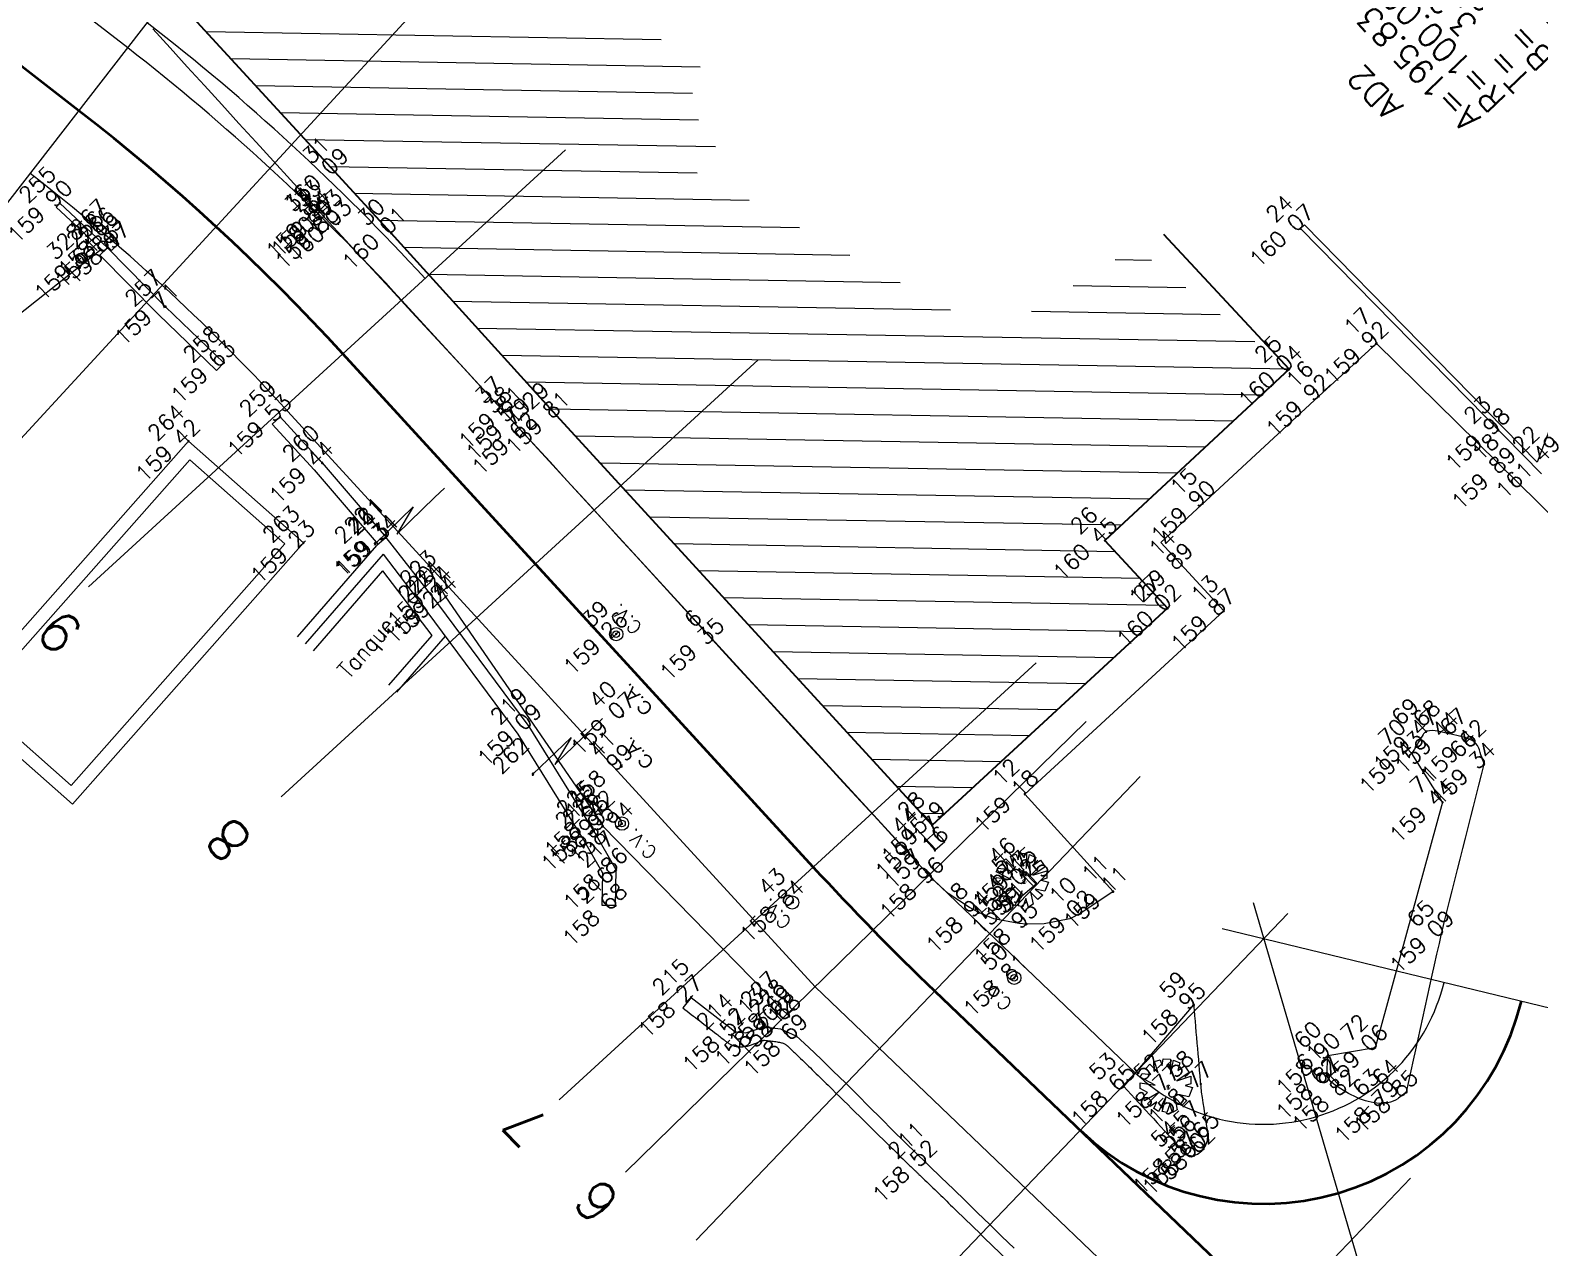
# Model space of a CAD drawing. Header units: millimetres. Extents: x -16 to 1007, y 828 to 1356.
# Drawn here: x 802 to 858.9, y 1112.5 to 1158.4 of the extents above; entities that cross this region are included whole.
import ezdxf
from ezdxf.enums import TextEntityAlignment as Align

# ---------------------------------------------------------------- set-up
doc = ezdxf.new("R2010")
doc.units = ezdxf.units.MM
doc.header["$LTSCALE"] = 4
for name, pattern in [('CONTINUOUS1', [0, 0, 0]), ('DGN2', [8.182077, 4.091038, -4.091038]), ('DGN4', [16.364154, 8.182077, -4.091038, 0, -4.091038])]:
    doc.linetypes.add(name, pattern=pattern)
doc.layers.get('0').update_dxf_attribs({"linetype": 'CONTINUOUS1', "lineweight": 0})
for name, color, linetype, lineweight in [('10', 7, 'CONTINUOUS1', 0), ('11', 7, 'CONTINUOUS1', 0), ('12', 7, 'CONTINUOUS1', 0), ('13', 7, 'CONTINUOUS1', 0), ('17', 7, 'CONTINUOUS1', 0), ('2', 7, 'CONTINUOUS1', 0), ('Level 1', 7, 'Continuous', 0)]:
    doc.layers.add(name, color=color, linetype=linetype, lineweight=lineweight)
for name, color, linetype, lineweight, true_color in [('16', 3, 'CONTINUOUS1', 0, 0x00ff00), ('18', 4, 'CONTINUOUS1', 0, 0x00ffff), ('20', 4, 'CONTINUOUS1', 0, 0x00ffff), ('51', 1, 'CONTINUOUS1', 0, 0xff0000), ('53', 3, 'CONTINUOUS1', 0, 0x00ff00), ('54', 4, 'CONTINUOUS1', 0, 0x00ffff), ('6', 2, 'CONTINUOUS1', 0, 0xffff00), ('9', 1, 'CONTINUOUS1', 0, 0xff0000)]:
    doc.layers.add(name, color=color, linetype=linetype, lineweight=lineweight, true_color=true_color)
doc.styles.get("Standard").update_dxf_attribs({"font": 'txt_____.ttf'})

# ---------------------------------------------------------------- blocks, each defined once
blk = doc.blocks.new('anonymous2')
at = {"layer": 'Level 1', "color": 7}
for s, p in [('D=  6.54', (2.9, 2.395)), ('B=  0.05', (2.053, 1.545)), ('T=  3.27', (1.222, 0.678)), ('R=100.00', (0.139, 0.088)), ('A=195.83', (-0.802, -0.681)), ('AD2 ', (-2.66, -1.348))]:
    blk.add_text(s, height=0.9, rotation=134, dxfattribs=at).set_placement(p, align=Align.CENTER)
blk = doc.blocks.new('DGN_COMPLEXCHAIN')
at = {"layer": '10', "color": 7, "linetype": 'CONTINUOUS1'}
for points, knots in [([(826.612, 1121.514), (827.037, 1121.183), (827.568, 1120.769), (828.112, 1120.345), (828.238, 1120.247), (828.261, 1120.229), (828.272, 1120.22), (828.277, 1120.217), (828.278, 1120.216), (828.279, 1120.215), (828.279, 1120.215), (828.28, 1120.215), (828.28, 1120.215), (828.28, 1120.215), (828.28, 1120.215), (828.284, 1120.211), (828.288, 1120.208), (828.324, 1120.181), (828.359, 1120.159), (828.43, 1120.12), (828.467, 1120.104), (828.541, 1120.077), (828.579, 1120.066), (828.653, 1120.05), (828.689, 1120.045), (828.76, 1120.04), (828.794, 1120.039), (828.859, 1120.041), (828.891, 1120.044), (828.951, 1120.052), (828.98, 1120.056), (829.035, 1120.068), (829.061, 1120.074), (829.112, 1120.088), (829.136, 1120.095), (829.183, 1120.11), (829.205, 1120.118), (829.271, 1120.142), (829.311, 1120.158), (829.388, 1120.189), (829.423, 1120.204), (829.489, 1120.231), (829.52, 1120.243), (829.575, 1120.264), (829.6, 1120.272), (829.631, 1120.281), (829.641, 1120.284), (829.658, 1120.288), (829.665, 1120.289), (829.677, 1120.291), (829.682, 1120.292), (829.689, 1120.293), (829.692, 1120.293), (829.693, 1120.293)], [0, 0, 0, 0, 0.5, 0.625, 0.640625, 0.648437, 0.652344, 0.65332, 0.653809, 0.654053, 0.654175, 0.654236, 0.654236, 0.654266, 0.654266, 0.654297, 0.65625, 0.65625, 0.671875, 0.671875, 0.6875, 0.6875, 0.703125, 0.703125, 0.71875, 0.71875, 0.734375, 0.734375, 0.75, 0.75, 0.765625, 0.765625, 0.78125, 0.78125, 0.796875, 0.796875, 0.8125, 0.8125, 0.84375, 0.84375, 0.875, 0.875, 0.90625, 0.90625, 0.9375, 0.9375, 0.953125, 0.953125, 0.96875, 0.96875, 0.984375, 0.984375, 1, 1, 1, 1]), ([(826.612, 1121.514), (827.037, 1121.183), (827.568, 1120.769), (828.112, 1120.345), (828.238, 1120.247), (828.261, 1120.229), (828.272, 1120.22), (828.277, 1120.217), (828.278, 1120.216), (828.279, 1120.215), (828.279, 1120.215), (828.28, 1120.215), (828.28, 1120.215), (828.28, 1120.215), (828.28, 1120.215), (828.284, 1120.211), (828.288, 1120.208), (828.324, 1120.181), (828.359, 1120.159), (828.43, 1120.12), (828.467, 1120.104), (828.541, 1120.077), (828.579, 1120.066), (828.653, 1120.05), (828.689, 1120.045), (828.76, 1120.04), (828.794, 1120.039), (828.859, 1120.041), (828.891, 1120.044), (828.951, 1120.052), (828.98, 1120.056), (829.035, 1120.068), (829.061, 1120.074), (829.112, 1120.088), (829.136, 1120.095), (829.183, 1120.11), (829.205, 1120.118), (829.271, 1120.142), (829.311, 1120.158), (829.388, 1120.189), (829.423, 1120.204), (829.489, 1120.231), (829.52, 1120.243), (829.575, 1120.264), (829.6, 1120.272), (829.631, 1120.281), (829.641, 1120.284), (829.658, 1120.288), (829.665, 1120.289), (829.677, 1120.291), (829.682, 1120.292), (829.689, 1120.293), (829.692, 1120.293), (829.693, 1120.293)], [0, 0, 0, 0, 0.5, 0.625, 0.640625, 0.648437, 0.652344, 0.65332, 0.653809, 0.654053, 0.654175, 0.654236, 0.654236, 0.654266, 0.654266, 0.654297, 0.65625, 0.65625, 0.671875, 0.671875, 0.6875, 0.6875, 0.703125, 0.703125, 0.71875, 0.71875, 0.734375, 0.734375, 0.75, 0.75, 0.765625, 0.765625, 0.78125, 0.78125, 0.796875, 0.796875, 0.8125, 0.8125, 0.84375, 0.84375, 0.875, 0.875, 0.90625, 0.90625, 0.9375, 0.9375, 0.953125, 0.953125, 0.96875, 0.96875, 0.984375, 0.984375, 1, 1, 1, 1]), ([(829.693, 1120.293), (829.771, 1120.282), (829.845, 1120.273), (829.988, 1120.256), (830.055, 1120.248), (830.18, 1120.229), (830.238, 1120.218), (830.313, 1120.2), (830.337, 1120.193), (830.38, 1120.18), (830.4, 1120.173), (830.436, 1120.158), (830.452, 1120.151), (830.48, 1120.136), (830.492, 1120.129), (830.514, 1120.114), (830.524, 1120.106), (830.534, 1120.097), (830.535, 1120.096), (830.537, 1120.095), (830.538, 1120.094), (830.538, 1120.093), (830.539, 1120.093), (830.539, 1120.093), (830.539, 1120.092), (830.54, 1120.092), (830.546, 1120.086), (830.566, 1120.067), (830.684, 1119.954), (830.797, 1119.846), (831.295, 1119.367), (831.691, 1118.98), (832.878, 1117.814), (833.665, 1117.03), (834.66, 1116.056), (834.86, 1115.862), (835.16, 1115.571), (835.261, 1115.474), (835.374, 1115.365), (835.386, 1115.353), (835.411, 1115.329), (835.424, 1115.317), (835.461, 1115.281), (835.536, 1115.209), (835.611, 1115.137), (836.06, 1114.704), (836.459, 1114.318), (837.653, 1113.157), (838.449, 1112.381), (840.048, 1110.833), (840.852, 1110.063), (841.87, 1109.11), (842.074, 1108.92), (842.304, 1108.708), (842.33, 1108.684), (842.368, 1108.648), (842.381, 1108.637), (842.407, 1108.613), (842.471, 1108.554), (842.636, 1108.401), (843.198, 1107.884), (845.343, 1105.907), (847.385, 1104.024), (848.761, 1102.756)], [0, 0, 0, 0, 0.007813, 0.007813, 0.015625, 0.015625, 0.023438, 0.023438, 0.027344, 0.027344, 0.03125, 0.03125, 0.035156, 0.035156, 0.039063, 0.039063, 0.042969, 0.042969, 0.043457, 0.043457, 0.043701, 0.043823, 0.043854, 0.043854, 0.043884, 0.043884, 0.043945, 0.044922, 0.046875, 0.0625, 0.0625, 0.125, 0.125, 0.25, 0.25, 0.28125, 0.28125, 0.296875, 0.296875, 0.298828, 0.298828, 0.300781, 0.300781, 0.304688, 0.3125, 0.3125, 0.375, 0.375, 0.5, 0.5, 0.625, 0.625, 0.65625, 0.65625, 0.660156, 0.660156, 0.662109, 0.662109, 0.664063, 0.671875, 0.6875, 0.75, 1, 1, 1, 1]), ([(829.693, 1120.293), (829.771, 1120.282), (829.845, 1120.273), (829.988, 1120.256), (830.055, 1120.248), (830.18, 1120.229), (830.238, 1120.218), (830.313, 1120.2), (830.337, 1120.193), (830.38, 1120.18), (830.4, 1120.173), (830.436, 1120.158), (830.452, 1120.151), (830.48, 1120.136), (830.492, 1120.129), (830.514, 1120.114), (830.524, 1120.106), (830.534, 1120.097), (830.535, 1120.096), (830.537, 1120.095), (830.538, 1120.094), (830.538, 1120.093), (830.539, 1120.093), (830.539, 1120.093), (830.539, 1120.092), (830.54, 1120.092), (830.546, 1120.086), (830.566, 1120.067), (830.684, 1119.954), (830.797, 1119.846), (831.295, 1119.367), (831.691, 1118.98), (832.878, 1117.814), (833.665, 1117.03), (834.66, 1116.056), (834.86, 1115.862), (835.16, 1115.571), (835.261, 1115.474), (835.374, 1115.365), (835.386, 1115.353), (835.411, 1115.329), (835.424, 1115.317), (835.461, 1115.281), (835.536, 1115.209), (835.611, 1115.137), (836.06, 1114.704), (836.459, 1114.318), (837.653, 1113.157), (838.449, 1112.381), (840.048, 1110.833), (840.852, 1110.063), (841.87, 1109.11), (842.074, 1108.92), (842.304, 1108.708), (842.33, 1108.684), (842.368, 1108.648), (842.381, 1108.637), (842.407, 1108.613), (842.471, 1108.554), (842.636, 1108.401), (843.198, 1107.884), (845.343, 1105.907), (847.385, 1104.024), (848.761, 1102.756)], [0, 0, 0, 0, 0.007813, 0.007813, 0.015625, 0.015625, 0.023438, 0.023438, 0.027344, 0.027344, 0.03125, 0.03125, 0.035156, 0.035156, 0.039063, 0.039063, 0.042969, 0.042969, 0.043457, 0.043457, 0.043701, 0.043823, 0.043854, 0.043854, 0.043884, 0.043884, 0.043945, 0.044922, 0.046875, 0.0625, 0.0625, 0.125, 0.125, 0.25, 0.25, 0.28125, 0.28125, 0.296875, 0.296875, 0.298828, 0.298828, 0.300781, 0.300781, 0.304688, 0.3125, 0.3125, 0.375, 0.375, 0.5, 0.5, 0.625, 0.625, 0.65625, 0.65625, 0.660156, 0.660156, 0.662109, 0.662109, 0.664063, 0.671875, 0.6875, 0.75, 1, 1, 1, 1])]:
    blk.add_open_spline(points, degree=3, knots=knots, dxfattribs=at)
blk = doc.blocks.new('anonymous')
at = {"layer": '10', "color": 7, "linetype": 'CONTINUOUS1'}
for p, q in [((38.735, -41.25), (38.997, -41.002)), ((39.011, -41.542), (38.735, -41.25)), ((39.274, -41.295), (39.011, -41.542)), ((80.95, -55.132), (78.575, -52.545)), ((46.33, -56.369), (49.268, -52.992)), ((46.632, -56.631), (49.247, -53.624)), ((73.449, -62.037), (80.95, -55.132)), ((49.472, -57.937), (51.107, -56.058)), ((49.774, -58.199), (51.612, -56.087)), ((89.197, -62.345), (88.045, -60.504)), ((76.779, -65.718), (73.449, -62.037)), ((77.181, -73.063), (79.828, -69.988)), ((86.657, -71.604), (84.872, -71.91))]:
    blk.add_line(p, q, dxfattribs=at)
for points in [[(76.779, -65.718), (75.978, -66.253), (75.558, -66.533), (75.15, -66.74), (74.184, -66.929), (73.512, -66.94), (73.22, -66.925), (72.282, -66.742), (71.713, -66.506), (71.363, -66.319), (70.556, -65.79), (69.967, -65.25), (69.865, -65.139), (69.212, -64.431), (68.559, -63.722), (67.906, -63.013), (67.254, -62.305), (66.601, -61.596), (65.95, -60.887), (65.298, -60.177), (64.647, -59.468), (63.996, -58.758), (63.345, -58.048), (62.695, -57.338), (62.045, -56.627), (61.679, -56.227), (61.395, -55.916), (60.746, -55.204), (60.097, -54.492), (59.448, -53.781), (58.799, -53.069), (58.15, -52.357), (57.5, -51.646), (56.851, -50.934), (56.201, -50.223), (55.551, -49.512), (54.901, -48.801), (54.601, -48.474), (54.25, -48.091), (53.598, -47.382), (52.945, -46.674), (52.291, -45.967), (51.637, -45.26), (50.982, -44.553), (50.328, -43.846), (49.674, -43.139), (49.02, -42.431), (48.368, -41.723), (47.716, -41.013), (47.066, -40.302), (47.02, -40.251), (46.417, -39.59), (45.768, -38.878), (45.12, -38.167), (44.471, -37.455), (43.822, -36.743), (43.173, -36.031), (42.524, -35.319), (41.875, -34.607), (41.226, -33.895), (40.577, -33.184)], [(45.079, -48.085), (46.66, -49.815), (49.07, -52.624)], [(51.107, -56.058), (49.247, -53.624)], [(90.768, -60.913), (90.738, -60.823), (90.708, -60.734), (90.677, -60.644), (90.647, -60.554), (90.617, -60.465), (90.586, -60.375), (90.564, -60.308), (90.556, -60.286), (90.514, -60.205), (90.46, -60.134), (90.393, -60.073), (90.317, -60.021), (90.231, -59.975), (90.139, -59.937), (90.042, -59.904), (89.941, -59.875), (89.837, -59.85), (89.733, -59.827), (89.63, -59.805), (89.53, -59.785), (89.434, -59.763), (89.385, -59.751), (89.341, -59.74), (89.241, -59.714), (89.135, -59.688), (89.026, -59.665), (88.916, -59.648), (88.81, -59.641), (88.709, -59.647), (88.619, -59.668), (88.541, -59.709), (88.479, -59.772), (88.466, -59.791), (88.43, -59.853), (88.382, -59.934), (88.334, -60.016), (88.286, -60.097), (88.238, -60.178), (88.189, -60.26), (88.141, -60.341), (88.093, -60.423), (88.045, -60.504), (88.045, -60.504), (88.045, -60.504)], [(87.841, -73.281), (87.929, -72.88), (88.017, -72.48), (88.104, -72.079), (88.191, -71.678), (88.278, -71.277), (88.365, -70.876), (88.452, -70.475), (88.539, -70.075), (88.627, -69.674), (88.715, -69.274), (88.804, -68.873), (88.894, -68.474), (88.985, -68.074), (89.078, -67.675), (89.165, -67.301), (89.171, -67.276), (89.266, -66.878), (89.362, -66.479), (89.46, -66.081), (89.558, -65.683), (89.657, -65.285), (89.757, -64.888), (89.858, -64.49), (89.959, -64.093), (90.06, -63.695), (90.162, -63.298), (90.263, -62.9), (90.365, -62.503), (90.467, -62.106), (90.568, -61.708), (90.668, -61.31), (90.768, -60.913), (90.768, -60.913), (90.768, -60.913)], [(60.865, -69.704), (61.368, -70.096), (61.871, -70.488), (62.374, -70.88), (62.533, -71.003), (62.931, -71.043), (63.594, -70.823), (63.707, -70.824), (64.238, -70.896), (64.823, -71.151), (64.83, -71.158), (65.301, -71.594), (65.769, -72.039), (66.23, -72.485), (66.686, -72.932), (67.136, -73.379), (67.584, -73.827), (68.031, -74.274), (68.479, -74.721), (68.928, -75.167), (69.382, -75.611), (69.7, -75.919), (69.84, -76.053), (70.299, -76.496), (70.757, -76.939), (71.214, -77.384), (71.671, -77.828), (72.128, -78.273), (72.585, -78.718), (73.043, -79.162)], [(77.181, -73.063), (77.32, -73.215), (77.46, -73.367), (77.599, -73.519), (77.738, -73.671), (77.878, -73.823), (78.017, -73.975), (78.157, -74.127), (78.296, -74.279), (78.435, -74.431), (78.575, -74.582), (78.714, -74.734), (78.854, -74.886), (78.993, -75.038), (79.132, -75.19), (79.272, -75.342), (79.411, -75.494), (79.511, -75.603), (79.557, -75.639), (79.77, -75.677), (79.829, -75.666), (79.961, -75.616), (80.129, -75.49), (80.187, -75.42), (80.261, -75.302), (80.336, -75.106), (80.354, -74.906), (80.351, -74.872), (80.332, -74.702), (80.305, -74.498), (80.274, -74.295), (80.242, -74.091), (80.209, -73.887), (80.176, -73.683), (80.145, -73.479), (80.117, -73.274), (80.094, -73.069), (80.085, -72.974), (80.076, -72.864), (80.058, -72.658), (80.04, -72.453), (80.023, -72.247), (80.005, -72.042), (79.987, -71.837), (79.97, -71.631), (79.952, -71.426), (79.934, -71.22), (79.916, -71.015), (79.899, -70.809), (79.881, -70.604), (79.863, -70.399), (79.846, -70.193), (79.828, -69.988), (79.828, -69.988), (79.828, -69.988)], [(87.841, -73.281), (87.758, -73.342), (87.675, -73.404), (87.593, -73.466), (87.538, -73.507), (87.51, -73.527), (87.423, -73.58), (87.333, -73.623), (87.238, -73.656), (87.141, -73.68), (87.041, -73.696), (86.938, -73.704), (86.833, -73.703), (86.726, -73.696), (86.618, -73.682), (86.509, -73.661), (86.4, -73.635), (86.291, -73.603), (86.182, -73.567), (86.073, -73.526), (85.966, -73.481), (85.861, -73.432), (85.757, -73.381), (85.655, -73.327), (85.557, -73.271), (85.518, -73.248), (85.459, -73.213), (85.36, -73.154), (85.26, -73.092), (85.163, -73.027), (85.073, -72.959), (84.993, -72.885), (84.927, -72.806), (84.878, -72.721), (84.85, -72.628), (84.844, -72.544), (84.845, -72.528), (84.849, -72.425), (84.854, -72.322), (84.858, -72.219), (84.863, -72.116), (84.867, -72.013), (84.872, -71.91), (84.872, -71.91), (84.872, -71.91)]]:
    blk.add_lwpolyline(points, dxfattribs=at)
at = {"layer": '10', "color": 7, "linetype": 'CONTINUOUS1', "flags": 128}
for points in [[(30.442, -47.975), (38.624, -41.483)], [(39.274, -41.295), (38.997, -41.002)], [(78.575, -52.545), (84.531, -47.036), (86.712, -45.044), (93.575, -51.792)], [(51.41, -54.242), (51.612, -54.603), (57.324, -62.912), (57.543, -63.25), (64.259, -70.125), (64.561, -70.415)], [(89.197, -62.345), (86.657, -71.604)], [(73.389, -64.937), (73.874, -65.431), (73.299, -65.924)]]:
    blk.add_lwpolyline(points, dxfattribs=at)
at = {"layer": '11', "color": 7, "flags": 128}
for points in [[(48.952, -52.597), (50.391, -51.208), (49.773, -52.237), (51.211, -50.847), (51.571, -50.5)], [(54.905, -61.288), (56.343, -59.899), (55.725, -60.928), (57.164, -59.538), (57.524, -59.191)]]:
    blk.add_lwpolyline(points, dxfattribs=at)
for points in [[(48.925, -52.623, 0.075, 0.0000075, 1), (48.979, -52.571, 0.075, 0.0000075, 1), (48.925, -52.623, 0.075, 0.0000075, 1)], [(54.878, -61.314, 0.075, 0.0000075, 1), (54.932, -61.262, 0.075, 0.0000075, 1), (54.878, -61.314, 0.075, 0.0000075, 1)]]:
    blk.add_lwpolyline(points, format="xyseb", dxfattribs=at)
at = {"layer": '12', "color": 7, "flags": 128}
blk.add_lwpolyline([(64.677, -66.129, 0.075, 0.0000075, 1), (64.731, -66.077, 0.075, 0.0000075, 1), (64.677, -66.129, 0.075, 0.0000075, 1)], format="xyseb", dxfattribs=at)
at = {"layer": '16', "color": 7, "flags": 128}
for points in [[(73.373, -65.391, 0.05, 0.000005, 1), (73.481, -65.287, 0.05, 0.000005, 1), (73.373, -65.391, 0.05, 0.000005, 1)], [(78.805, -73.143, 0.05, 0.000005, 1), (78.913, -73.039, 0.05, 0.000005, 1), (78.805, -73.143, 0.05, 0.000005, 1)]]:
    blk.add_lwpolyline(points, format="xyseb", dxfattribs=at)
at = {"layer": '17', "color": 7, "flags": 128}
for points in [[(58.262, -59.104, 0.075, 0.0000075, 1), (58.316, -59.052, 0.075, 0.0000075, 1), (58.262, -59.104, 0.075, 0.0000075, 1)], [(58.218, -61.009, 0.075, 0.0000075, 1), (58.272, -60.957, 0.075, 0.0000075, 1), (58.218, -61.009, 0.075, 0.0000075, 1)]]:
    blk.add_lwpolyline(points, format="xyseb", dxfattribs=at)
at = {"layer": '18', "color": 3, "linetype": 'CONTINUOUS1', "true_color": 0x00ff00}
for points in [[(73.07, -65.545), (72.534, -65.854), (72.502, -65.677), (72.646, -65.538), (72.365, -65.392), (72.369, -65.179), (72.933, -65.26), (72.373, -64.967), (72.446, -64.827), (72.763, -64.868), (72.591, -64.618), (72.735, -64.479), (73.047, -64.802), (72.913, -64.376), (73.127, -64.309), (73.194, -64.522), (73.233, -64.275), (73.516, -64.28), (73.506, -64.846), (73.622, -64.317), (73.867, -64.428), (73.792, -64.709), (74.042, -64.537)], [(74.042, -64.537), (74.215, -64.787), (73.749, -65.097), (74.283, -64.93), (74.278, -65.213), (74.065, -65.28), (74.346, -65.355), (74.199, -65.706), (73.846, -65.63), (74.125, -65.847), (73.946, -66.02), (73.668, -65.733), (73.766, -66.194), (73.587, -66.297), (73.487, -65.977), (73.375, -66.293), (73.199, -66.255), (73.35, -65.692), (73.057, -66.252), (72.883, -66.143), (72.993, -65.898), (72.742, -66.07), (72.638, -65.962), (73.07, -65.545)], [(78.502, -73.297), (77.966, -73.606), (77.934, -73.428), (78.078, -73.289), (77.797, -73.143), (77.801, -72.931), (78.365, -73.012), (77.805, -72.719), (77.878, -72.579), (78.195, -72.62), (78.023, -72.369), (78.167, -72.23), (78.479, -72.554), (78.345, -72.127), (78.559, -72.06), (78.626, -72.274), (78.665, -72.027), (78.948, -72.032), (78.938, -72.597), (79.054, -72.069), (79.299, -72.179), (79.224, -72.461), (79.474, -72.288)], [(79.474, -72.288), (79.646, -72.539), (79.181, -72.849), (79.715, -72.682), (79.71, -72.964), (79.496, -73.031), (79.778, -73.107), (79.63, -73.458), (79.278, -73.381), (79.557, -73.598), (79.377, -73.772), (79.1, -73.484), (79.198, -73.946), (79.019, -74.048), (78.919, -73.728), (78.807, -74.045), (78.631, -74.006), (78.782, -73.443), (78.489, -74.004), (78.314, -73.895), (78.425, -73.649), (78.174, -73.822), (78.07, -73.714), (78.502, -73.297)]]:
    blk.add_lwpolyline(points, dxfattribs=at)
at = {"layer": '2', "color": 7, "flags": 128}
for points in [[(37.063, -39.757), (36.927, -39.903)], [(37.063, -39.757), (38.864, -41.433)], [(36.927, -39.903), (38.728, -41.579)], [(46.835, -40.324), (46.609, -40.521)], [(46.609, -40.521), (46.946, -40.908)], [(47.172, -40.711), (46.946, -40.908)], [(83.846, -40.71), (83.989, -40.57)], [(92.924, -49.967), (83.846, -40.71)], [(92.771, -49.524), (83.989, -40.57)], [(38.864, -41.433), (38.579, -41.714)], [(38.864, -41.433), (38.728, -41.579)], [(38.864, -41.433), (41.058, -43.658), (43.252, -45.773)], [(38.579, -41.714), (40.777, -43.943), (42.975, -46.061)], [(95.339, -42.735), (92.771, -49.524)], [(43.252, -45.773), (42.975, -46.061)], [(54.024, -47.564), (54.385, -47.218)], [(54.385, -47.218), (54.733, -47.58)], [(54.024, -47.564), (54.372, -47.926)], [(54.372, -47.926), (54.733, -47.58)], [(45.374, -47.815), (45.079, -48.085)], [(45.374, -47.815), (46.959, -49.55), (49.373, -52.364)], [(49.373, -52.364), (49.02, -52.667)], [(58.018, -66.245), (58.043, -64.891), (57.205, -63.429), (54.768, -59.495), (51.314, -54.847), (49.373, -52.364)], [(57.518, -66.236), (57.54, -65.02), (56.775, -63.685), (54.354, -59.776), (50.915, -55.148), (49.268, -52.992)], [(69.726, -63.793), (70.096, -63.456)], [(70.096, -63.456), (70.429, -63.821)], [(69.726, -63.793), (70.059, -64.158)], [(70.059, -64.158), (70.429, -63.821)], [(58.018, -66.245), (57.518, -66.236)], [(60.865, -69.704), (60.558, -70.098)]]:
    blk.add_lwpolyline(points, dxfattribs=at)
at = {"layer": '20', "color": 1, "linetype": 'Continuous', "lineweight": 13, "true_color": 0xff0000}
for p, q in [((39.629, -33.899), (10.245, -11.106)), ((27.158, -49.977), (44.37, -27.787)), ((31.982, -52.559), (50.454, -32.506)), ((38.156, -54.217), (56.137, -37.741)), ((69.967, -65.25), (49.952, -43.408)), ((45.415, -62.139), (63.396, -45.663)), ((65.543, -69.303), (45.528, -47.461)), ((73.872, -57.095), (55.891, -73.572)), ((75.765, -59.302), (58.392, -76.301)), ((77.798, -61.379), (61.065, -78.86)), ((77.611, -72.549), (69.692, -64.969)), ((83.361, -66.542), (66.547, -84.107)), ((82.053, -66.132), (87.336, -84.172)), ((80.888, -67.114), (96.511, -70.895)), ((80.658, -83.771), (65.543, -69.303)), ((73.949, -91.193), (87.988, -76.527))]:
    blk.add_line(p, q, dxfattribs=at)
at = {"layer": '20', "color": 1, "linetype": 'DGN4', "lineweight": 40, "true_color": 0xff0000}
for p, q in [((37.791, -36.269), (8.406, -13.476)), ((65.476, -64.789), (47.74, -45.434)), ((82.939, -81.802), (70.054, -69.469))]:
    blk.add_line(p, q, dxfattribs=at)
at = {"layer": '20', "color": 1, "linetype": 'Continuous', "lineweight": 13, "true_color": 0xff0000}
for centre, major_axis, start_param, end_param in [((-11.242, -99.482), (51.607, 66.531), 6.113889, 6.283185), ((-11.242, -99.482), (50.871, 65.583), 6.113889, 6.283185), ((-11.242, -99.482), (47.194, 60.842), 6.113889, 6.283185), ((82.451, -67.492), (-4.84, -5.057), 0, 2.096894)]:
    blk.add_ellipse(centre, major_axis=major_axis, ratio=1, start_param=start_param, end_param=end_param, dxfattribs=at)
at = {"layer": '20', "color": 1, "linetype": 'DGN4', "lineweight": 40, "true_color": 0xff0000}
for centre, major_axis, start_param, end_param in [((-11.242, -99.482), (49.032, 63.213), 6.113889, 6.283185), ((139.203, 2.77), (-73.727, -67.559), 0, 0.065475), ((82.451, -67.492), (-6.915, -7.224), 0, 2.096894)]:
    blk.add_ellipse(centre, major_axis=major_axis, ratio=1, start_param=start_param, end_param=end_param, dxfattribs=at)
at = {"layer": '6', "color": 7, "linetype": 'Continuous', "lineweight": 0}
for p, q in [((59.734, -33.595), (42.596, -33.296)), ((61.211, -34.621), (43.525, -34.312)), ((60.916, -35.616), (44.455, -35.329)), ((61.142, -36.62), (45.384, -36.345)), ((61.785, -37.632), (46.313, -37.362)), ((61.103, -38.62), (47.243, -38.378)), ((63.056, -39.654), (48.172, -39.394)), ((64.953, -40.687), (49.101, -40.411)), ((66.849, -41.721), (50.031, -41.427)), ((78.223, -41.919), (76.854, -41.895)), ((68.746, -42.754), (50.96, -42.443)), ((79.521, -42.942), (75.275, -42.868)), ((70.642, -43.787), (51.889, -43.46)), ((80.82, -43.965), (73.697, -43.84)), ((82.119, -44.988), (52.819, -44.476)), ((83.417, -46.01), (53.748, -45.493)), ((82.362, -46.992), (54.678, -46.509)), ((81.307, -47.974), (55.607, -47.525)), ((80.252, -48.956), (56.536, -48.542)), ((79.197, -49.937), (57.466, -49.558)), ((78.143, -50.919), (58.395, -50.574)), ((77.088, -51.901), (59.324, -51.591)), ((76.862, -52.897), (60.254, -52.607)), ((77.802, -53.914), (61.183, -53.624)), ((78.742, -54.93), (62.112, -54.64)), ((77.875, -55.915), (63.042, -55.656)), ((76.809, -56.897), (63.971, -56.673)), ((75.744, -57.878), (64.9, -57.689)), ((74.678, -58.86), (65.83, -58.705)), ((73.612, -59.841), (66.759, -59.722)), ((72.546, -60.823), (67.689, -60.738)), ((71.48, -61.805), (68.618, -61.755)), ((70.415, -62.786), (69.547, -62.771))]:
    blk.add_line(p, q, dxfattribs=at)
at = {"layer": '6', "color": 7, "linetype": 'CONTINUOUS1', "lineweight": 30}
for p in [(78.684, -40.925), (83.326, -46.095)]:
    blk.add_line(p, (83.417, -46.01), dxfattribs=at)
at = {"layer": '6', "color": 7, "linetype": 'CONTINUOUS1'}
for p, q in [((33.209, -58.583), (41.921, -48.731)), ((46.255, -52.563), (41.921, -48.731)), ((37.543, -62.415), (46.255, -52.563)), ((46.028, -56.106), (49.02, -52.667)), ((33.209, -58.583), (37.543, -62.415))]:
    blk.add_line(p, q, dxfattribs=at)
at = {"layer": '6', "color": 7, "linetype": 'DGN2'}
for p, q in [((33.915, -58.54), (41.965, -49.436)), ((45.549, -52.606), (41.965, -49.436)), ((37.5, -61.709), (45.549, -52.606)), ((33.915, -58.54), (37.5, -61.709))]:
    blk.add_line(p, q, dxfattribs=at)
at = {"layer": '6', "color": 7, "linetype": 'CONTINUOUS1', "lineweight": 30, "flags": 128}
blk.add_lwpolyline([(83.417, -46.01), (76.471, -52.475), (78.835, -55.031), (69.951, -63.213), (55.795, -47.763), (49.561, -40.881), (47.441, -38.578), (41.245, -31.819)], dxfattribs=at)
at = {"layer": '6', "color": 7, "linetype": 'Continuous', "lineweight": 0}
blk.add_point((83.417, -46.01), dxfattribs=at)
at = {"layer": '9', "color": 7}
for centre, radius in [((58.046, -56.007), 0.25), ((58.046, -56.007), 0.125), ((58.263, -63.152), 0.25), ((58.263, -63.152), 0.125), ((64.677, -66.129), 0.25), ((73.051, -68.97), 0.25), ((73.051, -68.97), 0.125)]:
    blk.add_circle(centre, radius, dxfattribs=at)
at = {"color": 7, "linetype": 'Continuous', "lineweight": 0}
blk.add_blockref('anonymous2', (89.41, -33.702), dxfattribs=at)
at = {"layer": '10', "color": 7, "linetype": 'CONTINUOUS1'}
blk.add_blockref('DGN_COMPLEXCHAIN', (-766.054, -1191.612), dxfattribs=at)
at = {"layer": '10', "color": 7, "linetype": 'CONTINUOUS1', "width": 0.890619}
blk.add_text('Tanque', height=0.6402, rotation=48.5162, dxfattribs=at).set_placement((47.483, -57.314), align=Align.TOP_LEFT)
at = {"layer": '12', "color": 7}
for p in [(58.613, -55.263), (59.178, -63.742), (64.254, -66.378), (72.573, -69.454)]:
    blk.add_text('C.V.', height=0.5, rotation=134, dxfattribs=at).set_placement(p, align=Align.CENTER)
at = {"layer": '12', "color": 7, "char_height": 0.5, "width": 1.83621, "attachment_point": 8, "rotation": 134, "line_spacing_factor": 0.8}
for insert in [(59.004, -58.298), (59.042, -60.319)]:
    blk.add_mtext('\\fArial|b0|i0|c0|p0;C.A.', dxfattribs=dict(at, insert=insert))
at = {"layer": '18', "color": 3, "linetype": 'Continuous', "true_color": 0x00ff00}
blk.add_text('47', height=0.375, rotation=44, dxfattribs=at).set_placement((73.568, -65.03), align=Align.CENTER)
at = {"layer": '20', "color": 1, "linetype": 'Continuous', "lineweight": 13, "true_color": 0xff0000}
for s, p in [('9', (36.959, -56.905)), ('8', (43.325, -64.76)), ('7', (54.531, -75.499)), ('6', (57.212, -78.387))]:
    blk.add_text(s, height=1.5, rotation=134, dxfattribs=at).set_placement(p, align=Align.TOP_LEFT)

msp = doc.modelspace()

# ---------------------------------------------------------------- linework, layer by layer
at = {"layer": '13', "linetype": 'Continuous', "lineweight": 0}
for points in [[(813.476, 1153.017, 1), (813.512, 1153.052, 1), (813.476, 1153.017, 1)], [(803.099, 1151.838, 1), (803.135, 1151.873, 1), (803.099, 1151.838, 1)], [(813.056, 1151.344, 1), (813.091, 1151.379, 1), (813.056, 1151.344, 1)], [(813.248, 1151.445, 1), (813.284, 1151.48, 1), (813.248, 1151.445, 1)], [(812.871, 1151.271, 1), (812.907, 1151.306, 1), (812.871, 1151.271, 1)], [(813.208, 1150.884, 1), (813.244, 1150.919, 1), (813.208, 1150.884, 1)], [(813.604, 1151.073, 1), (813.64, 1151.107, 1), (813.604, 1151.073, 1)], [(849.881, 1150.886, 1), (849.917, 1150.92, 1), (849.881, 1150.886, 1)], [(805.033, 1150.593, 1), (805.069, 1150.628, 1), (805.033, 1150.593, 1)], [(805.309, 1150.301, 1), (805.345, 1150.335, 1), (805.309, 1150.301, 1)], [(815.597, 1150.714, 1), (815.633, 1150.749, 1), (815.597, 1150.714, 1)], [(804.136, 1149.696, 1), (804.172, 1149.731, 1), (804.136, 1149.696, 1)], [(804.9, 1150.162, 1), (804.936, 1150.197, 1), (804.9, 1150.162, 1)], [(807.093, 1147.937, 1), (807.129, 1147.972, 1), (807.093, 1147.937, 1)], [(852.747, 1146.551, 1), (852.783, 1146.585, 1), (852.747, 1146.551, 1)], [(809.288, 1145.822, 1), (809.324, 1145.856, 1), (809.288, 1145.822, 1)], [(849.453, 1145.585, 1), (849.489, 1145.619, 1), (849.453, 1145.585, 1)], [(850.566, 1144.559, 1), (850.602, 1144.594, 1), (850.566, 1144.559, 1)], [(820.06, 1144.031, 1), (820.096, 1144.066, 1), (820.06, 1144.031, 1)], [(811.41, 1143.78, 1), (811.446, 1143.815, 1), (811.41, 1143.78, 1)], [(820.407, 1143.669, 1), (820.443, 1143.704, 1), (820.407, 1143.669, 1)], [(821.83, 1143.832, 1), (821.866, 1143.866, 1), (821.83, 1143.832, 1)], [(807.957, 1142.864, 1), (807.993, 1142.899, 1), (807.957, 1142.864, 1)], [(820.637, 1143.121, 1), (820.673, 1143.156, 1), (820.637, 1143.121, 1)], [(857.338, 1143.283, 1), (857.374, 1143.317, 1), (857.338, 1143.283, 1)], [(812.995, 1142.045, 1), (813.031, 1142.08, 1), (812.995, 1142.045, 1)], [(857.565, 1141.814, 1), (857.601, 1141.849, 1), (857.565, 1141.814, 1)], [(846.193, 1140.514, 1), (846.229, 1140.549, 1), (846.193, 1140.514, 1)], [(812.29, 1139.033, 1), (812.326, 1139.067, 1), (812.29, 1139.033, 1)], [(815.409, 1139.231, 1), (815.445, 1139.266, 1), (815.409, 1139.231, 1)], [(815.416, 1139.28, 1), (815.452, 1139.315, 1), (815.416, 1139.28, 1)], [(842.507, 1139.12, 1), (842.543, 1139.155, 1), (842.507, 1139.12, 1)], [(845.395, 1138.195, 1), (845.431, 1138.23, 1), (845.395, 1138.195, 1)], [(817.445, 1137.353, 1), (817.481, 1137.388, 1), (817.445, 1137.353, 1)], [(817.349, 1136.748, 1), (817.385, 1136.783, 1), (817.349, 1136.748, 1)], [(817.648, 1136.993, 1), (817.684, 1137.027, 1), (817.648, 1136.993, 1)], [(844.871, 1136.564, 1), (844.907, 1136.599, 1), (844.871, 1136.564, 1)], [(846.986, 1136.463, 1), (847.021, 1136.498, 1), (846.986, 1136.463, 1)], [(824.081, 1135.589, 1), (824.117, 1135.623, 1), (824.081, 1135.589, 1)], [(827.715, 1135.369, 1), (827.751, 1135.403, 1), (827.715, 1135.369, 1)], [(820.803, 1132.1, 1), (820.839, 1132.135, 1), (820.803, 1132.1, 1)], [(824.324, 1132.517, 1), (824.36, 1132.552, 1), (824.324, 1132.517, 1)], [(854.616, 1131.914, 1), (854.652, 1131.949, 1), (854.616, 1131.914, 1)], [(855.421, 1131.844, 1), (855.457, 1131.879, 1), (855.421, 1131.844, 1)], [(856.435, 1131.533, 1), (856.471, 1131.568, 1), (856.435, 1131.533, 1)], [(854.081, 1131.091, 1), (854.116, 1131.126, 1), (854.081, 1131.091, 1)], [(824.28, 1130.612, 1), (824.316, 1130.647, 1), (824.28, 1130.612, 1)], [(856.804, 1130.682, 1), (856.84, 1130.717, 1), (856.804, 1130.682, 1)], [(839.485, 1129.558, 1), (839.52, 1129.593, 1), (839.485, 1129.558, 1)], [(855.233, 1129.25, 1), (855.269, 1129.285, 1), (855.233, 1129.25, 1)], [(823.36, 1128.683, 1), (823.395, 1128.717, 1), (823.36, 1128.683, 1)], [(823.24, 1128.166, 1), (823.276, 1128.201, 1), (823.24, 1128.166, 1)], [(823.578, 1128.345, 1), (823.614, 1128.38, 1), (823.578, 1128.345, 1)], [(824.298, 1128.443, 1), (824.334, 1128.477, 1), (824.298, 1128.443, 1)], [(835.987, 1128.382, 1), (836.023, 1128.417, 1), (835.987, 1128.382, 1)], [(835.762, 1127.802, 1), (835.798, 1127.837, 1), (835.762, 1127.802, 1)], [(836.095, 1127.437, 1), (836.131, 1127.472, 1), (836.095, 1127.437, 1)], [(824.078, 1126.704, 1), (824.114, 1126.739, 1), (824.078, 1126.704, 1)], [(836.002, 1126.345, 1), (836.038, 1126.38, 1), (836.002, 1126.345, 1)], [(839.425, 1126.658, 1), (839.461, 1126.693, 1), (839.425, 1126.658, 1)], [(839.463, 1126.256, 1), (839.499, 1126.29, 1), (839.463, 1126.256, 1)], [(839.909, 1126.165, 1), (839.945, 1126.199, 1), (839.909, 1126.165, 1)], [(842.814, 1125.878, 1), (842.85, 1125.912, 1), (842.814, 1125.878, 1)], [(824.054, 1125.35, 1), (824.09, 1125.385, 1), (824.054, 1125.35, 1)], [(830.74, 1125.492, 1), (830.775, 1125.527, 1), (830.74, 1125.492, 1)], [(839.335, 1125.671, 1), (839.371, 1125.706, 1), (839.335, 1125.671, 1)], [(837.748, 1125.089, 1), (837.784, 1125.124, 1), (837.748, 1125.089, 1)], [(839.548, 1124.655, 1), (839.584, 1124.69, 1), (839.548, 1124.655, 1)], [(841.594, 1125.062, 1), (841.63, 1125.097, 1), (841.594, 1125.062, 1)], [(855.201, 1124.294, 1), (855.237, 1124.328, 1), (855.201, 1124.294, 1)], [(839.087, 1122.625, 1), (839.123, 1122.659, 1), (839.087, 1122.625, 1)], [(826.901, 1121.891, 1), (826.937, 1121.926, 1), (826.901, 1121.891, 1)], [(830.294, 1121.47, 1), (830.33, 1121.505, 1), (830.294, 1121.47, 1)], [(830.597, 1121.18, 1), (830.633, 1121.214, 1), (830.597, 1121.18, 1)], [(845.863, 1121.607, 1), (845.899, 1121.642, 1), (845.863, 1121.607, 1)], [(829.743, 1120.771, 1), (829.779, 1120.805, 1), (829.743, 1120.771, 1)], [(828.569, 1120.592, 1), (828.605, 1120.627, 1), (828.569, 1120.592, 1)], [(830.866, 1120.437, 1), (830.902, 1120.472, 1), (830.866, 1120.437, 1)], [(850.907, 1119.685, 1), (850.943, 1119.72, 1), (850.907, 1119.685, 1)], [(852.692, 1119.992, 1), (852.728, 1120.026, 1), (852.692, 1119.992, 1)], [(843.216, 1118.532, 1), (843.252, 1118.567, 1), (843.216, 1118.532, 1)], [(844.894, 1118.504, 1), (844.93, 1118.539, 1), (844.894, 1118.504, 1)], [(846.121, 1118.622, 1), (846.157, 1118.656, 1), (846.121, 1118.622, 1)], [(850.947, 1118.797, 1), (850.982, 1118.832, 1), (850.947, 1118.797, 1)], [(851.553, 1118.347, 1), (851.589, 1118.382, 1), (851.553, 1118.347, 1)], [(853.143, 1117.922, 1), (853.179, 1117.957, 1), (853.143, 1117.922, 1)], [(853.876, 1118.314, 1), (853.912, 1118.349, 1), (853.876, 1118.314, 1)], [(846.387, 1116.723, 1), (846.423, 1116.758, 1), (846.387, 1116.723, 1)], [(846.222, 1116.176, 1), (846.258, 1116.21, 1), (846.222, 1116.176, 1)], [(835.736, 1115.677, 1), (835.772, 1115.711, 1), (835.736, 1115.677, 1)], [(845.547, 1115.992, 1), (845.583, 1116.027, 1), (845.547, 1115.992, 1)], [(845.865, 1115.929, 1), (845.901, 1115.964, 1), (845.865, 1115.929, 1)]]:
    msp.add_lwpolyline(points, format="xyb", dxfattribs=at)
at = {"layer": '51', "linetype": 'Continuous', "lineweight": 0}
for points in [[(813.476, 1153.017, 1), (813.512, 1153.052, 1), (813.476, 1153.017, 1)], [(813.056, 1151.344, 1), (813.091, 1151.379, 1), (813.056, 1151.344, 1)], [(813.248, 1151.445, 1), (813.284, 1151.48, 1), (813.248, 1151.445, 1)], [(812.871, 1151.271, 1), (812.907, 1151.306, 1), (812.871, 1151.271, 1)], [(813.208, 1150.884, 1), (813.244, 1150.919, 1), (813.208, 1150.884, 1)], [(813.604, 1151.073, 1), (813.64, 1151.107, 1), (813.604, 1151.073, 1)], [(849.881, 1150.886, 1), (849.917, 1150.92, 1), (849.881, 1150.886, 1)], [(815.597, 1150.714, 1), (815.633, 1150.749, 1), (815.597, 1150.714, 1)], [(852.747, 1146.551, 1), (852.783, 1146.585, 1), (852.747, 1146.551, 1)], [(849.453, 1145.585, 1), (849.489, 1145.619, 1), (849.453, 1145.585, 1)], [(850.566, 1144.559, 1), (850.602, 1144.594, 1), (850.566, 1144.559, 1)], [(820.06, 1144.031, 1), (820.096, 1144.066, 1), (820.06, 1144.031, 1)], [(820.407, 1143.669, 1), (820.443, 1143.704, 1), (820.407, 1143.669, 1)], [(821.83, 1143.832, 1), (821.866, 1143.866, 1), (821.83, 1143.832, 1)], [(820.637, 1143.121, 1), (820.673, 1143.156, 1), (820.637, 1143.121, 1)], [(857.338, 1143.283, 1), (857.374, 1143.317, 1), (857.338, 1143.283, 1)], [(857.565, 1141.814, 1), (857.601, 1141.849, 1), (857.565, 1141.814, 1)], [(846.193, 1140.514, 1), (846.229, 1140.549, 1), (846.193, 1140.514, 1)], [(842.507, 1139.12, 1), (842.543, 1139.155, 1), (842.507, 1139.12, 1)], [(845.395, 1138.195, 1), (845.431, 1138.23, 1), (845.395, 1138.195, 1)], [(844.871, 1136.564, 1), (844.907, 1136.599, 1), (844.871, 1136.564, 1)], [(846.986, 1136.463, 1), (847.021, 1136.498, 1), (846.986, 1136.463, 1)], [(824.081, 1135.589, 1), (824.117, 1135.623, 1), (824.081, 1135.589, 1)], [(827.715, 1135.369, 1), (827.751, 1135.403, 1), (827.715, 1135.369, 1)], [(824.324, 1132.517, 1), (824.36, 1132.552, 1), (824.324, 1132.517, 1)], [(854.616, 1131.914, 1), (854.652, 1131.949, 1), (854.616, 1131.914, 1)], [(855.421, 1131.844, 1), (855.457, 1131.879, 1), (855.421, 1131.844, 1)], [(856.435, 1131.533, 1), (856.471, 1131.568, 1), (856.435, 1131.533, 1)], [(854.081, 1131.091, 1), (854.116, 1131.126, 1), (854.081, 1131.091, 1)], [(824.28, 1130.612, 1), (824.316, 1130.647, 1), (824.28, 1130.612, 1)], [(856.804, 1130.682, 1), (856.84, 1130.717, 1), (856.804, 1130.682, 1)], [(839.485, 1129.558, 1), (839.52, 1129.593, 1), (839.485, 1129.558, 1)], [(855.233, 1129.25, 1), (855.269, 1129.285, 1), (855.233, 1129.25, 1)], [(824.298, 1128.443, 1), (824.334, 1128.477, 1), (824.298, 1128.443, 1)], [(835.987, 1128.382, 1), (836.023, 1128.417, 1), (835.987, 1128.382, 1)], [(835.762, 1127.802, 1), (835.798, 1127.837, 1), (835.762, 1127.802, 1)], [(836.095, 1127.437, 1), (836.131, 1127.472, 1), (836.095, 1127.437, 1)], [(836.002, 1126.345, 1), (836.038, 1126.38, 1), (836.002, 1126.345, 1)], [(839.425, 1126.658, 1), (839.461, 1126.693, 1), (839.425, 1126.658, 1)], [(839.463, 1126.256, 1), (839.499, 1126.29, 1), (839.463, 1126.256, 1)], [(839.909, 1126.165, 1), (839.945, 1126.199, 1), (839.909, 1126.165, 1)], [(842.814, 1125.878, 1), (842.85, 1125.912, 1), (842.814, 1125.878, 1)], [(830.74, 1125.492, 1), (830.775, 1125.527, 1), (830.74, 1125.492, 1)], [(839.335, 1125.671, 1), (839.371, 1125.706, 1), (839.335, 1125.671, 1)], [(837.748, 1125.089, 1), (837.784, 1125.124, 1), (837.748, 1125.089, 1)], [(839.548, 1124.655, 1), (839.584, 1124.69, 1), (839.548, 1124.655, 1)], [(841.594, 1125.062, 1), (841.63, 1125.097, 1), (841.594, 1125.062, 1)], [(855.201, 1124.294, 1), (855.237, 1124.328, 1), (855.201, 1124.294, 1)], [(839.087, 1122.625, 1), (839.123, 1122.659, 1), (839.087, 1122.625, 1)], [(845.863, 1121.607, 1), (845.899, 1121.642, 1), (845.863, 1121.607, 1)], [(850.907, 1119.685, 1), (850.943, 1119.72, 1), (850.907, 1119.685, 1)], [(852.692, 1119.992, 1), (852.728, 1120.026, 1), (852.692, 1119.992, 1)], [(843.216, 1118.532, 1), (843.252, 1118.567, 1), (843.216, 1118.532, 1)], [(844.894, 1118.504, 1), (844.93, 1118.539, 1), (844.894, 1118.504, 1)], [(846.121, 1118.622, 1), (846.157, 1118.656, 1), (846.121, 1118.622, 1)], [(850.947, 1118.797, 1), (850.982, 1118.832, 1), (850.947, 1118.797, 1)], [(851.553, 1118.347, 1), (851.589, 1118.382, 1), (851.553, 1118.347, 1)], [(853.143, 1117.922, 1), (853.179, 1117.957, 1), (853.143, 1117.922, 1)], [(853.876, 1118.314, 1), (853.912, 1118.349, 1), (853.876, 1118.314, 1)], [(846.387, 1116.723, 1), (846.423, 1116.758, 1), (846.387, 1116.723, 1)], [(846.222, 1116.176, 1), (846.258, 1116.21, 1), (846.222, 1116.176, 1)], [(845.547, 1115.992, 1), (845.583, 1116.027, 1), (845.547, 1115.992, 1)], [(845.865, 1115.929, 1), (845.901, 1115.964, 1), (845.865, 1115.929, 1)]]:
    msp.add_lwpolyline(points, format="xyb", dxfattribs=at)
at = {"layer": '53', "linetype": 'Continuous', "lineweight": 0}
for points in [[(803.099, 1151.838, 1), (803.135, 1151.873, 1), (803.099, 1151.838, 1)], [(805.033, 1150.593, 1), (805.069, 1150.628, 1), (805.033, 1150.593, 1)], [(805.309, 1150.301, 1), (805.345, 1150.335, 1), (805.309, 1150.301, 1)], [(804.9, 1150.162, 1), (804.936, 1150.197, 1), (804.9, 1150.162, 1)], [(807.093, 1147.937, 1), (807.129, 1147.972, 1), (807.093, 1147.937, 1)], [(809.288, 1145.822, 1), (809.324, 1145.856, 1), (809.288, 1145.822, 1)], [(811.41, 1143.78, 1), (811.446, 1143.815, 1), (811.41, 1143.78, 1)], [(807.957, 1142.864, 1), (807.993, 1142.899, 1), (807.957, 1142.864, 1)], [(812.995, 1142.045, 1), (813.031, 1142.08, 1), (812.995, 1142.045, 1)], [(812.29, 1139.033, 1), (812.326, 1139.067, 1), (812.29, 1139.033, 1)], [(814.988, 1138.998, 1), (815.023, 1139.033, 1), (814.988, 1138.998, 1)], [(815.409, 1139.231, 1), (815.445, 1139.266, 1), (815.409, 1139.231, 1)], [(815.416, 1139.28, 1), (815.452, 1139.315, 1), (815.416, 1139.28, 1)], [(817.445, 1137.353, 1), (817.481, 1137.388, 1), (817.445, 1137.353, 1)], [(817.349, 1136.748, 1), (817.385, 1136.783, 1), (817.349, 1136.748, 1)], [(817.648, 1136.993, 1), (817.684, 1137.027, 1), (817.648, 1136.993, 1)], [(820.803, 1132.1, 1), (820.839, 1132.135, 1), (820.803, 1132.1, 1)], [(820.94, 1130.307, 1), (820.976, 1130.342, 1), (820.94, 1130.307, 1)], [(823.36, 1128.683, 1), (823.395, 1128.717, 1), (823.36, 1128.683, 1)], [(823.24, 1128.166, 1), (823.276, 1128.201, 1), (823.24, 1128.166, 1)], [(823.578, 1128.345, 1), (823.614, 1128.38, 1), (823.578, 1128.345, 1)], [(824.078, 1126.704, 1), (824.114, 1126.739, 1), (824.078, 1126.704, 1)], [(824.054, 1125.35, 1), (824.09, 1125.385, 1), (824.054, 1125.35, 1)], [(826.901, 1121.891, 1), (826.937, 1121.926, 1), (826.901, 1121.891, 1)], [(830.294, 1121.47, 1), (830.33, 1121.505, 1), (830.294, 1121.47, 1)], [(830.597, 1121.18, 1), (830.633, 1121.214, 1), (830.597, 1121.18, 1)], [(829.743, 1120.771, 1), (829.779, 1120.805, 1), (829.743, 1120.771, 1)], [(828.569, 1120.592, 1), (828.605, 1120.627, 1), (828.569, 1120.592, 1)], [(830.866, 1120.437, 1), (830.902, 1120.472, 1), (830.866, 1120.437, 1)], [(835.736, 1115.677, 1), (835.772, 1115.711, 1), (835.736, 1115.677, 1)]]:
    msp.add_lwpolyline(points, format="xyb", dxfattribs=at)
at = {"layer": '54', "linetype": 'Continuous', "lineweight": 0}
msp.add_lwpolyline([(804.136, 1149.696, 1), (804.172, 1149.731, 1), (804.136, 1149.696, 1)], format="xyb", dxfattribs=at)

# ---------------------------------------------------------------- block references
at = {"color": 7, "linetype": 'Continuous', "lineweight": 0}
msp.add_blockref('anonymous', (766.054, 1191.612), dxfattribs=at)

# ---------------------------------------------------------------- texts
at = {"layer": '13', "linetype": 'Continuous', "lineweight": 0}
for s, p in [('160 09 ', (813.141, 1152.693)), ('159 90 ', (802.728, 1151.48)), ('159 84 ', (812.464, 1150.878)), ('159 87 ', (812.648, 1150.951)), ('160 03 ', (812.913, 1151.122)), ('160 03 ', (813.268, 1150.749)), ('158 99 ', (804.625, 1150.2)), ('159 83 ', (812.801, 1150.491)), ('160 01 ', (815.334, 1150.46)), ('160 07 ', (849.546, 1150.562)), ('159 83 ', (804.492, 1149.769)), ('158 97 ', (804.902, 1149.907)), ('159 64 ', (803.729, 1149.303)), ('159 71 ', (806.758, 1147.613)), ('159 92 ', (852.34, 1146.157)), ('159 63 ', (808.881, 1145.428)), ('160 04 ', (849.117, 1145.261)), ('159 92 ', (850.159, 1144.166)), ('159 53 ', (811.002, 1143.387)), ('159 81 ', (819.724, 1143.707)), ('159 81 ', (821.495, 1143.508)), ('159 79 ', (820, 1143.276)), ('159 98 ', (856.93, 1142.889)), ('159 42 ', (807.549, 1142.471)), ('159 62 ', (820.229, 1142.728)), ('159 44 ', (812.587, 1141.651)), ('161 49 ', (858.83, 1141.847)), ('159 89 ', (857.158, 1141.421)), ('159 90 ', (845.822, 1140.156)), ('159 34 ', (815.008, 1138.886)), ('159 31 ', (815.074, 1138.908)), ('160 45 ', (842.135, 1138.762)), ('159 23 ', (811.883, 1138.639)), ('159 89 ', (844.988, 1137.802)), ('159 24 ', (817.038, 1136.96)), ('159 24 ', (817.24, 1136.599)), ('159 24 ', (816.942, 1136.355)), ('160 02 ', (844.535, 1136.24)), ('159 87 ', (846.578, 1136.07)), ('159 26 ', (823.674, 1135.195)), ('159 35 ', (827.308, 1134.975)), ('159 07 ', (823.953, 1132.159)), ('159 09 ', (820.432, 1131.741)), ('159 47 ', (854.209, 1131.521)), ('159 44 ', (855.013, 1131.451)), ('159 42 ', (856.027, 1131.14)), ('159 43 ', (853.673, 1130.698)), ('159 34 ', (856.397, 1130.289)), ('158 99 ', (823.873, 1130.219)), ('159 18 ', (839.149, 1129.234)), ('159 44 ', (854.825, 1128.857)), ('158 96 ', (822.952, 1128.289)), ('158 95 ', (823.171, 1127.952)), ('158 94 ', (823.891, 1128.049)), ('159 19 ', (835.651, 1128.058)), ('158 93 ', (822.833, 1127.773)), ('159 17 ', (835.426, 1127.478)), ('159 16 ', (835.76, 1127.113)), ('158 86 ', (823.671, 1126.311)), ('159 15 ', (839.089, 1126.334)), ('158 96 ', (835.595, 1125.952)), ('159 02 ', (839.091, 1125.897)), ('159 15 ', (839.574, 1125.841)), ('159 11 ', (839.049, 1125.395)), ('159 11 ', (842.529, 1125.602)), ('158 68 ', (823.647, 1124.956)), ('158 84 ', (830.332, 1125.099)), ('158 94 ', (837.341, 1124.695)), ('159 02 ', (841.223, 1124.704)), ('158 95 ', (839.14, 1124.262)), ('159 09 ', (854.829, 1123.935)), ('158 81 ', (838.751, 1122.301)), ('158 27 ', (826.494, 1121.498)), ('158 95 ', (845.456, 1121.214)), ('158 69 ', (829.887, 1121.077)), ('158 68 ', (830.19, 1120.786)), ('158 57 ', (828.162, 1120.198)), ('158 70 ', (829.372, 1120.412)), ('158 69 ', (830.459, 1120.044)), ('159 06 ', (852.321, 1119.633)), ('158 90 ', (850.536, 1119.327)), ('158 87 ', (850.539, 1118.403)), ('158 65 ', (842.809, 1118.138)), ('158 77 ', (844.487, 1118.111)), ('158 77 ', (845.714, 1118.228)), ('158 82 ', (851.146, 1117.954)), ('158 85 ', (853.469, 1117.921)), ('158 79 ', (852.736, 1117.529)), ('158 65 ', (845.979, 1116.33)), ('158 57 ', (845.139, 1115.599)), ('158 60 ', (845.494, 1115.57)), ('158 62 ', (845.815, 1115.782)), ('158 52 ', (835.328, 1115.283))]:
    msp.add_text(s, height=0.6, rotation=44, dxfattribs=at).set_placement(p, align=Align.CENTER)
at = {"layer": '51', "linetype": 'Continuous', "lineweight": 0}
for s, p in [('31', (812.98, 1153.65)), ('35', (812.303, 1151.835)), ('33', (812.68, 1152.009)), ('36', (812.64, 1151.448)), ('4', (812.539, 1151.957)), ('34', (813.036, 1151.636)), ('30', (815.065, 1151.313)), ('24', (849.314, 1151.449)), ('17', (852.252, 1147.184)), ('25', (848.885, 1146.149)), ('16', (850.071, 1145.192)), ('37', (819.492, 1144.595)), ('38', (819.84, 1144.233)), ('29', (821.263, 1144.396)), ('23', (856.77, 1143.847)), ('5', (820.12, 1143.734)), ('18', (857.069, 1142.448)), ('22', (858.597, 1142.735)), ('15', (845.698, 1141.148)), ('26', (841.939, 1139.684)), ('14', (844.899, 1138.829)), ('27', (844.303, 1137.128)), ('13', (846.49, 1137.097)), ('39', (823.514, 1136.152)), ('6', (827.198, 1135.982)), ('40', (823.792, 1133.116)), ('69', (854.048, 1132.478)), ('68', (854.853, 1132.408)), ('67', (855.867, 1132.097)), ('70', (853.549, 1131.69)), ('41', (823.785, 1131.245)), ('66', (856.236, 1131.246)), ('12', (838.989, 1130.191)), ('71', (854.737, 1129.883)), ('42', (823.73, 1129.007)), ('28', (835.419, 1128.946)), ('44', (835.194, 1128.366)), ('45', (835.527, 1128.001)), ('7', (835.486, 1126.959)), ('51', (838.967, 1126.889)), ('46', (838.857, 1127.222)), ('48', (838.767, 1126.235)), ('47', (839.342, 1126.728)), ('11', (842.368, 1126.559)), ('43', (830.172, 1126.056)), ('10', (841.134, 1125.73)), ('8', (837.231, 1125.702)), ('9', (839.031, 1125.268)), ('65', (854.633, 1124.858)), ('50', (838.555, 1123.223)), ('59', (845.296, 1122.171)), ('72', (852.125, 1120.555)), ('60', (850.375, 1120.284)), ('53', (842.649, 1119.096)), ('52', (844.327, 1119.068)), ('58', (845.553, 1119.185)), ('61', (850.451, 1119.43)), ('62', (850.986, 1118.911)), ('64', (853.308, 1118.878)), ('63', (852.575, 1118.486)), ('57', (845.819, 1117.287)), ('56', (845.654, 1116.739)), ('54', (844.979, 1116.556)), ('55', (845.297, 1116.493))]:
    msp.add_text(s, height=0.6, rotation=44, dxfattribs=at).set_placement(p, align=Align.CENTER)
at = {"layer": '53', "linetype": 'Continuous', "lineweight": 0}
for s, p in [('255', (802.48, 1152.353)), ('267', (804.414, 1151.108)), ('256', (804.281, 1150.677)), ('266', (804.691, 1150.815)), ('257', (806.475, 1148.451)), ('258', (808.669, 1146.336)), ('259', (810.791, 1144.295)), ('264', (807.338, 1143.379)), ('260', (812.412, 1142.594)), ('261', (814.862, 1139.816)), ('221', (814.869, 1139.864)), ('263', (811.672, 1139.547)), ('222', (814.369, 1139.512)), ('223', (816.827, 1137.868)), ('224', (817.029, 1137.507)), ('220', (816.767, 1137.298)), ('219', (820.257, 1132.684)), ('262', (820.322, 1130.822)), ('225', (822.741, 1129.197)), ('218', (822.694, 1128.75)), ('226', (822.96, 1128.86)), ('217', (823.532, 1127.289)), ('216', (823.507, 1125.934)), ('215', (826.354, 1122.475)), ('227', (829.676, 1121.985)), ('228', (829.978, 1121.694)), ('214', (828.022, 1121.176)), ('213', (829.196, 1121.355)), ('212', (830.319, 1121.021)), ('211', (835.239, 1116.309))]:
    msp.add_text(s, height=0.6, rotation=44, dxfattribs=at).set_placement(p, align=Align.CENTER)
at = {"layer": '54', "linetype": 'Continuous', "lineweight": 0}
msp.add_text('328', height=0.6, rotation=44, dxfattribs=at).set_placement((803.517, 1150.211), align=Align.CENTER)

doc.saveas('drawing.dxf')
